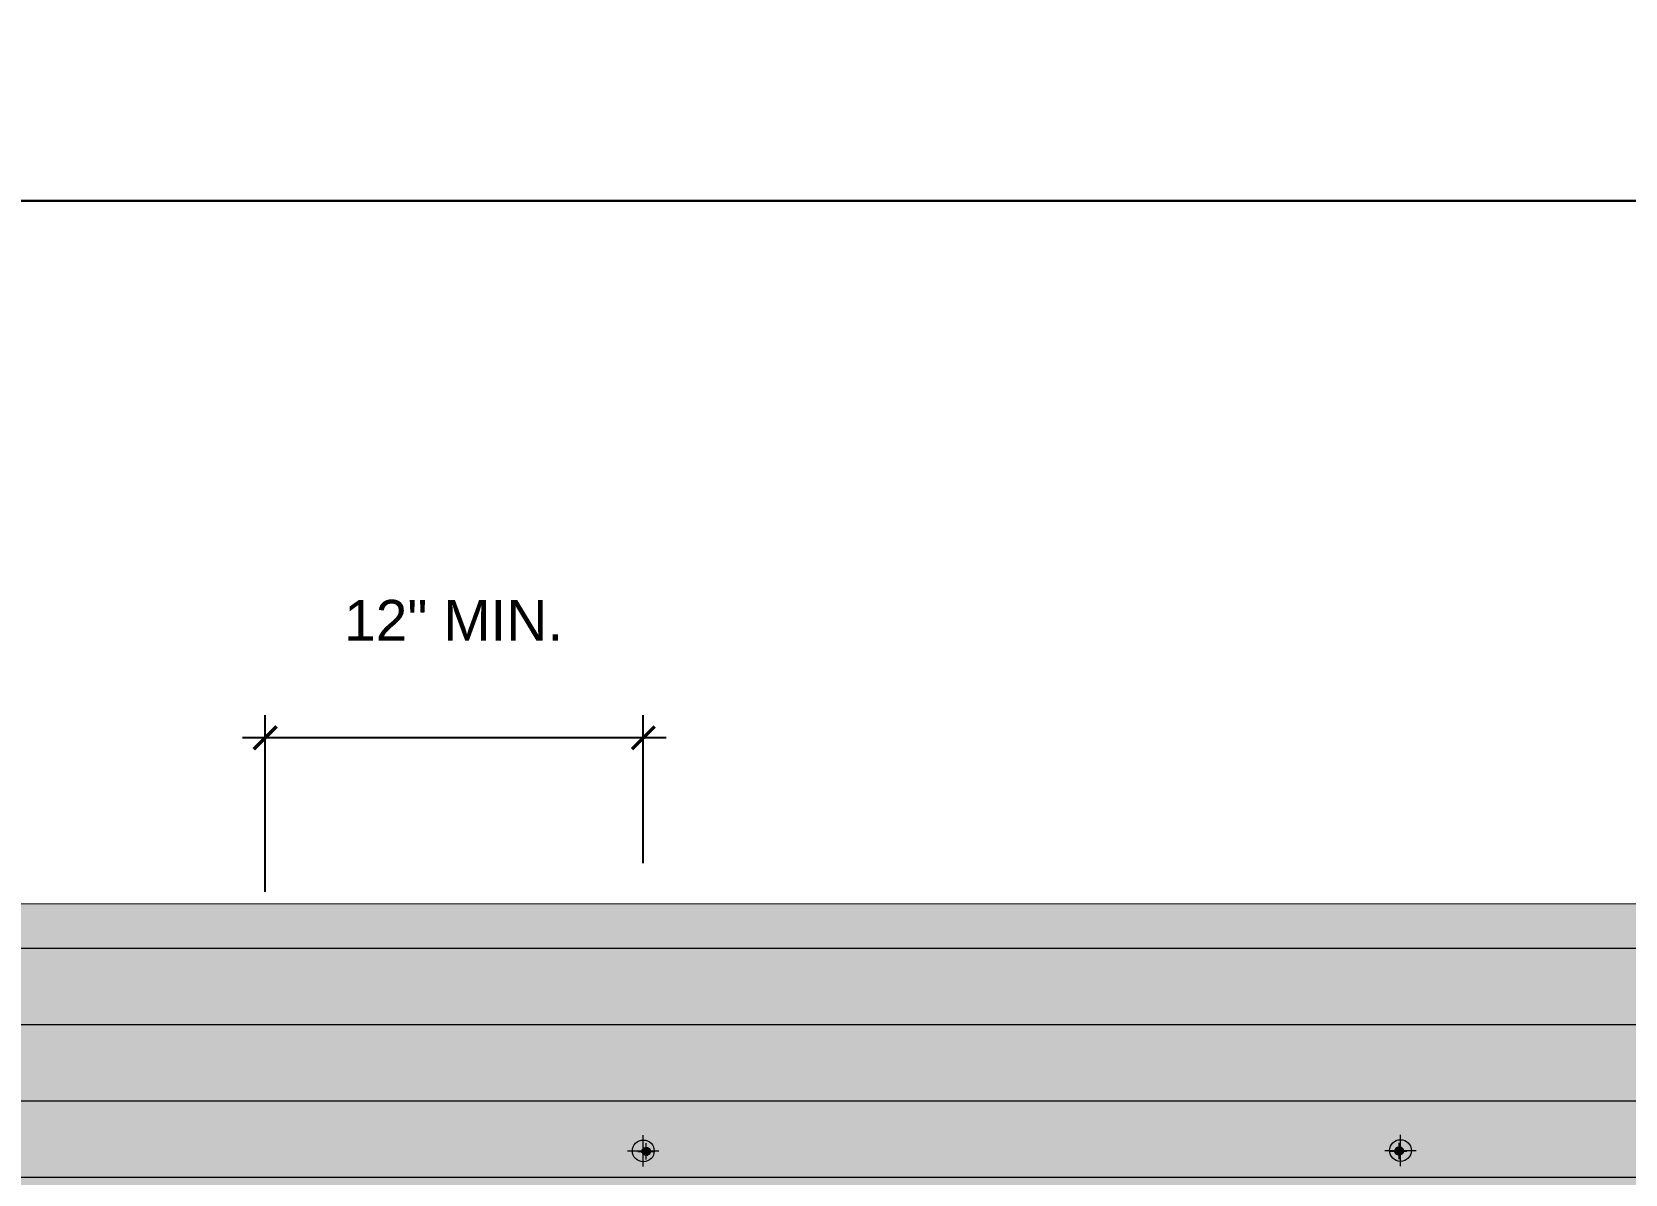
# Model space of a CAD drawing. Header units: inches. Extents: x 1159 to 9559, y -3650 to 1829.
# Drawn here: x 1395.77 to 1434.95, y 1362.28 to 1390.37 of the extents above; entities that cross this region are included whole.
import ezdxf

# ---------------------------------------------------------------- set-up
doc = ezdxf.new("R2010")
doc.units = ezdxf.units.IN
doc.header["$MEASUREMENT"] = 0
doc.header["$PDMODE"] = 3
doc.layers.get('Defpoints').update_dxf_attribs({"color": 190})
for name, color, linetype, lineweight in [('STN-DIM-2', 142, 'Continuous', 13), ('STN-FRP', 5, 'Continuous', 20), ('STN-GRAY-Sc-25', 254, 'Continuous', 20)]:
    doc.layers.add(name, color=color, linetype=linetype, lineweight=lineweight)
doc.layers.add('STN-VPORT', color=30, linetype='Continuous', plot=False)
doc.styles.add('DIMENSIONS', font='swiss.ttf')
doc.dimstyles.new('Scale 16', dxfattribs={"dimscale": 16, "dimtxt": 0.0625, "dimasz": 0.035, "dimexe": 0.035, "dimexo": 0.0625, "dimgap": 0.035, "dimtad": 1, "dimdec": 0, "dimzin": 3, "dimdsep": 46, "dimlunit": 4, "dimtxsty": 'DIMENSIONS', "dimblk": 'ARCHTICK', "dimcen": 0.035, "dimdle": 0.035, "dimadec": 0, "dimazin": 0, "dimtfac": 0.5, "dimtdec": 0, "dimtix": 1, "dimtofl": 0, "dimtmove": 2, "dimatfit": 3, "dimfxl": 1, "dimfrac": 1, "dimtolj": 1, "dimtzin": 0, "dimarcsym": 0})

# ---------------------------------------------------------------- blocks, each defined once
blk = doc.blocks.new('A$C5e5f53e9')
at = {"layer": 'STN-FRP'}
h = blk.add_hatch(color=2, dxfattribs=at)
h.dxf.hatch_style = 1
edge = h.paths.add_edge_path()
edge.add_arc((0, 0), 0.268, 0, 360)
at = {"layer": 'STN-FRP', "color": 7}
for p, q in [((-0.385, 0), (0.385, 0)), ((0, -0.385), (0, 0.385))]:
    blk.add_line(p, q, dxfattribs=at)
at = {"layer": 'STN-FRP', "color": 2}
blk.add_circle((0, 0), 0.268, dxfattribs=at)
blk = doc.blocks.new('_ArchTick')
at = {"color": 0, "linetype": 'ByBlock', "const_width": 0.15}
blk.add_lwpolyline([(-0.5, -0.5), (0.5, 0.5)], dxfattribs=at)
blk = doc.blocks.new('*D52')
at = {"layer": 'Defpoints', "color": 0, "transparency": 16777216}
for p in [(1401.509, 1373.013), (1410.807, 1368.931), (1401.509, 1368.223)]:
    blk.add_point(p, dxfattribs=at)
at = {"layer": 'STN-DIM-2', "color": 0, "lineweight": -2, "transparency": 16777216}
for p, q in [((1401.509, 1369.223), (1401.509, 1373.573)), ((1410.807, 1369.931), (1410.807, 1373.573)), ((1411.367, 1373.013), (1400.949, 1373.013))]:
    blk.add_line(p, q, dxfattribs=at)
at = {"layer": 'STN-DIM-2', "color": 0, "lineweight": -2, "transparency": 16777216, "xscale": 0.56, "yscale": 0.56, "zscale": 0.56, "rotation": 180}
blk.add_blockref('_ArchTick', (1401.509, 1373.013), dxfattribs=at)
at = {"layer": 'STN-DIM-2', "color": 0, "lineweight": -2, "transparency": 16777216, "xscale": 0.56, "yscale": 0.56, "zscale": 0.56}
blk.add_blockref('_ArchTick', (1410.807, 1373.013), dxfattribs=at)
at = {"layer": 'STN-DIM-2', "color": 0, "transparency": 16777216, "insert": (1406.143, 1375.904), "char_height": 1, "attachment_point": 5, "style": 'DIMENSIONS'}
blk.add_mtext('\\A1;{\\fArial|b0|i0|c0|p34;\\C0;12" MIN.}', dxfattribs=at)

msp = doc.modelspace()

# ---------------------------------------------------------------- hatches: boundary and pattern name
h = msp.add_hatch(color=0)
h.paths.add_polyline_path([(1410.774, 1362.871), (1410.774, 1362.818), (1410.792, 1362.888)])
h.paths.add_polyline_path([(1410.774, 1362.818), (1410.792, 1362.888), (1410.792, 1362.8)])
h.paths.add_polyline_path([(1410.792, 1362.888), (1410.792, 1362.8)])
h.paths.add_polyline_path([(1410.792, 1362.8), (1410.792, 1362.888)])
h = msp.add_hatch(color=0)
h.paths.add_polyline_path([(1410.774, 1362.853), (1410.774, 1362.836), (1410.774, 1362.871)])
h.paths.add_polyline_path([(1410.774, 1362.836), (1410.774, 1362.871), (1410.774, 1362.818)])
h.paths.add_polyline_path([(1410.774, 1362.871), (1410.774, 1362.818)])
h.paths.add_polyline_path([(1410.774, 1362.818), (1410.774, 1362.871)])
h = msp.add_hatch(color=0)
h.paths.add_polyline_path([(1410.792, 1362.888), (1410.792, 1362.8), (1410.792, 1362.906)])
h.paths.add_polyline_path([(1410.792, 1362.8), (1410.792, 1362.906), (1410.792, 1362.783)])
h.paths.add_polyline_path([(1410.792, 1362.906), (1410.792, 1362.783)])
h.paths.add_polyline_path([(1410.792, 1362.783), (1410.792, 1362.906)])
h = msp.add_hatch(color=0)
h.paths.add_polyline_path([(1410.792, 1362.906), (1410.792, 1362.783), (1410.81, 1362.906)])
h.paths.add_polyline_path([(1410.792, 1362.783), (1410.81, 1362.906), (1410.81, 1362.765)])
h = msp.add_hatch(color=0)
h.paths.add_polyline_path([(1410.81, 1362.923), (1410.81, 1362.765)])
h.paths.add_polyline_path([(1410.81, 1362.923), (1410.81, 1362.765), (1410.81, 1362.906)])
h = msp.add_hatch(color=0)
h.paths.add_polyline_path([(1410.81, 1362.923), (1410.81, 1362.765), (1410.827, 1362.923)])
h.paths.add_polyline_path([(1410.81, 1362.765), (1410.827, 1362.923), (1410.827, 1362.765)])
h.paths.add_polyline_path([(1410.827, 1362.923), (1410.827, 1362.765), (1410.827, 1362.748)])
h = msp.add_hatch(color=0)
h.paths.add_polyline_path([(1410.827, 1362.923), (1410.827, 1362.748), (1410.845, 1362.941)])
h.paths.add_polyline_path([(1410.827, 1362.748), (1410.845, 1362.941), (1410.845, 1362.748)])
h.paths.add_polyline_path([(1410.845, 1362.941), (1410.845, 1362.748)])
h.paths.add_polyline_path([(1410.845, 1362.748), (1410.845, 1362.941)])
h = msp.add_hatch(color=0)
h.paths.add_polyline_path([(1410.845, 1362.941), (1410.845, 1362.748), (1410.862, 1362.941)])
h.paths.add_polyline_path([(1410.845, 1362.748), (1410.862, 1362.941), (1410.862, 1362.748)])
h.paths.add_polyline_path([(1410.862, 1362.941), (1410.862, 1362.748)])
h.paths.add_polyline_path([(1410.862, 1362.748), (1410.862, 1362.941)])
h = msp.add_hatch(color=0)
h.paths.add_polyline_path([(1410.862, 1362.941), (1410.862, 1362.748), (1410.88, 1362.941)])
h.paths.add_polyline_path([(1410.862, 1362.748), (1410.88, 1362.941), (1410.88, 1362.748)])
h.paths.add_polyline_path([(1410.88, 1362.941), (1410.88, 1362.748)])
h.paths.add_polyline_path([(1410.88, 1362.748), (1410.88, 1362.941)])
h = msp.add_hatch(color=0)
h.paths.add_polyline_path([(1410.88, 1362.941), (1410.88, 1362.748), (1410.897, 1362.941)])
h.paths.add_polyline_path([(1410.88, 1362.748), (1410.897, 1362.941), (1410.897, 1362.748)])
h.paths.add_polyline_path([(1410.897, 1362.941), (1410.897, 1362.748)])
h.paths.add_polyline_path([(1410.897, 1362.748), (1410.897, 1362.941)])
h = msp.add_hatch(color=0)
h.paths.add_polyline_path([(1410.897, 1362.941), (1410.897, 1362.748), (1410.915, 1362.941)])
h.paths.add_polyline_path([(1410.897, 1362.748), (1410.915, 1362.941), (1410.915, 1362.748)])
h = msp.add_hatch(color=0)
h.paths.add_polyline_path([(1410.915, 1362.923), (1410.915, 1362.748)])
h.paths.add_polyline_path([(1410.915, 1362.923), (1410.915, 1362.748), (1410.915, 1362.941)])
h = msp.add_hatch(color=0)
h.paths.add_polyline_path([(1410.915, 1362.923), (1410.915, 1362.748), (1410.932, 1362.923)])
h.paths.add_polyline_path([(1410.915, 1362.748), (1410.932, 1362.923), (1410.932, 1362.765)])
h.paths.add_polyline_path([(1410.932, 1362.923), (1410.932, 1362.765)])
h.paths.add_polyline_path([(1410.932, 1362.765), (1410.932, 1362.923)])
h = msp.add_hatch(color=0)
h.paths.add_polyline_path([(1410.932, 1362.923), (1410.932, 1362.765), (1410.95, 1362.906)])
h.paths.add_polyline_path([(1410.932, 1362.765), (1410.95, 1362.906), (1410.95, 1362.765)])
h.paths.add_polyline_path([(1410.95, 1362.906), (1410.95, 1362.765), (1410.95, 1362.783)])
h = msp.add_hatch(color=0)
h.paths.add_polyline_path([(1410.95, 1362.906), (1410.95, 1362.783), (1410.968, 1362.888)])
h.paths.add_polyline_path([(1410.95, 1362.783), (1410.968, 1362.888), (1410.968, 1362.8)])
h.paths.add_polyline_path([(1410.968, 1362.888), (1410.968, 1362.8)])
h.paths.add_polyline_path([(1410.968, 1362.8), (1410.968, 1362.888)])
h = msp.add_hatch(color=0)
h.paths.add_polyline_path([(1410.968, 1362.888), (1410.968, 1362.8), (1410.968, 1362.871)])
h.paths.add_polyline_path([(1410.968, 1362.8), (1410.968, 1362.871), (1410.968, 1362.818)])
h.paths.add_polyline_path([(1410.968, 1362.871), (1410.968, 1362.818)])
h.paths.add_polyline_path([(1410.968, 1362.818), (1410.968, 1362.871)])
h = msp.add_hatch(color=0)
h.dxf.hatch_style = 2
h.paths.add_polyline_path([(1410.968, 1362.818), (1410.968, 1362.871), (1410.968, 1362.853)])
h = msp.add_hatch(color=0)
h.paths.add_polyline_path([(1410.968, 1362.853), (1410.968, 1362.836)])
h.paths.add_polyline_path([(1410.968, 1362.853), (1410.968, 1362.836), (1410.968, 1362.818)])
h = msp.add_hatch(color=0)
h.paths.add_polyline_path([(1429.289, 1362.88), (1429.289, 1362.827), (1429.306, 1362.897)])
h.paths.add_polyline_path([(1429.289, 1362.827), (1429.306, 1362.897), (1429.306, 1362.809)])
h.paths.add_polyline_path([(1429.306, 1362.897), (1429.306, 1362.809)])
h.paths.add_polyline_path([(1429.306, 1362.809), (1429.306, 1362.897)])
h = msp.add_hatch(color=0)
h.paths.add_polyline_path([(1429.289, 1362.862), (1429.289, 1362.845), (1429.289, 1362.88)])
h.paths.add_polyline_path([(1429.289, 1362.845), (1429.289, 1362.88), (1429.289, 1362.827)])
h.paths.add_polyline_path([(1429.289, 1362.88), (1429.289, 1362.827)])
h.paths.add_polyline_path([(1429.289, 1362.827), (1429.289, 1362.88)])
h = msp.add_hatch(color=0)
h.paths.add_polyline_path([(1429.306, 1362.897), (1429.306, 1362.809), (1429.306, 1362.915)])
h.paths.add_polyline_path([(1429.306, 1362.809), (1429.306, 1362.915), (1429.306, 1362.792)])
h.paths.add_polyline_path([(1429.306, 1362.915), (1429.306, 1362.792)])
h.paths.add_polyline_path([(1429.306, 1362.792), (1429.306, 1362.915)])
h = msp.add_hatch(color=0)
h.paths.add_polyline_path([(1429.306, 1362.915), (1429.306, 1362.792), (1429.324, 1362.915)])
h.paths.add_polyline_path([(1429.306, 1362.792), (1429.324, 1362.915), (1429.324, 1362.774)])
h = msp.add_hatch(color=0)
h.paths.add_polyline_path([(1429.324, 1362.932), (1429.324, 1362.774)])
h.paths.add_polyline_path([(1429.324, 1362.932), (1429.324, 1362.774), (1429.324, 1362.915)])
h = msp.add_hatch(color=0)
h.paths.add_polyline_path([(1429.324, 1362.932), (1429.324, 1362.774), (1429.341, 1362.932)])
h.paths.add_polyline_path([(1429.324, 1362.774), (1429.341, 1362.932), (1429.341, 1362.774)])
h.paths.add_polyline_path([(1429.341, 1362.932), (1429.341, 1362.774), (1429.341, 1362.757)])
h = msp.add_hatch(color=0)
h.paths.add_polyline_path([(1429.341, 1362.932), (1429.341, 1362.757), (1429.359, 1362.95)])
h.paths.add_polyline_path([(1429.341, 1362.757), (1429.359, 1362.95), (1429.359, 1362.757)])
h.paths.add_polyline_path([(1429.359, 1362.95), (1429.359, 1362.757)])
h.paths.add_polyline_path([(1429.359, 1362.757), (1429.359, 1362.95)])
h = msp.add_hatch(color=0)
h.paths.add_polyline_path([(1429.359, 1362.95), (1429.359, 1362.757), (1429.377, 1362.95)])
h.paths.add_polyline_path([(1429.359, 1362.757), (1429.377, 1362.95), (1429.377, 1362.757)])
h.paths.add_polyline_path([(1429.377, 1362.95), (1429.377, 1362.757)])
h.paths.add_polyline_path([(1429.377, 1362.757), (1429.377, 1362.95)])
h = msp.add_hatch(color=0)
h.paths.add_polyline_path([(1429.377, 1362.95), (1429.377, 1362.757), (1429.394, 1362.95)])
h.paths.add_polyline_path([(1429.377, 1362.757), (1429.394, 1362.95), (1429.394, 1362.757)])
h.paths.add_polyline_path([(1429.394, 1362.95), (1429.394, 1362.757)])
h.paths.add_polyline_path([(1429.394, 1362.757), (1429.394, 1362.95)])
h = msp.add_hatch(color=0)
h.paths.add_polyline_path([(1429.394, 1362.95), (1429.394, 1362.757), (1429.412, 1362.95)])
h.paths.add_polyline_path([(1429.394, 1362.757), (1429.412, 1362.95), (1429.412, 1362.757)])
h.paths.add_polyline_path([(1429.412, 1362.95), (1429.412, 1362.757)])
h.paths.add_polyline_path([(1429.412, 1362.757), (1429.412, 1362.95)])
h = msp.add_hatch(color=0)
h.paths.add_polyline_path([(1429.412, 1362.95), (1429.412, 1362.757), (1429.429, 1362.95)])
h.paths.add_polyline_path([(1429.412, 1362.757), (1429.429, 1362.95), (1429.429, 1362.757)])
h = msp.add_hatch(color=0)
h.paths.add_polyline_path([(1429.429, 1362.932), (1429.429, 1362.757)])
h.paths.add_polyline_path([(1429.429, 1362.932), (1429.429, 1362.757), (1429.429, 1362.95)])
h = msp.add_hatch(color=0)
h.paths.add_polyline_path([(1429.429, 1362.932), (1429.429, 1362.757), (1429.447, 1362.932)])
h.paths.add_polyline_path([(1429.429, 1362.757), (1429.447, 1362.932), (1429.447, 1362.774)])
h.paths.add_polyline_path([(1429.447, 1362.932), (1429.447, 1362.774)])
h.paths.add_polyline_path([(1429.447, 1362.774), (1429.447, 1362.932)])
h = msp.add_hatch(color=0)
h.paths.add_polyline_path([(1429.447, 1362.932), (1429.447, 1362.774), (1429.464, 1362.915)])
h.paths.add_polyline_path([(1429.447, 1362.774), (1429.464, 1362.915), (1429.464, 1362.774)])
h.paths.add_polyline_path([(1429.464, 1362.915), (1429.464, 1362.774), (1429.464, 1362.792)])
h = msp.add_hatch(color=0)
h.paths.add_polyline_path([(1429.464, 1362.915), (1429.464, 1362.792), (1429.482, 1362.897)])
h.paths.add_polyline_path([(1429.464, 1362.792), (1429.482, 1362.897), (1429.482, 1362.809)])
h.paths.add_polyline_path([(1429.482, 1362.897), (1429.482, 1362.809)])
h.paths.add_polyline_path([(1429.482, 1362.809), (1429.482, 1362.897)])
h = msp.add_hatch(color=0)
h.paths.add_polyline_path([(1429.482, 1362.897), (1429.482, 1362.809), (1429.482, 1362.88)])
h.paths.add_polyline_path([(1429.482, 1362.809), (1429.482, 1362.88), (1429.482, 1362.827)])
h.paths.add_polyline_path([(1429.482, 1362.88), (1429.482, 1362.827)])
h.paths.add_polyline_path([(1429.482, 1362.827), (1429.482, 1362.88)])
h = msp.add_hatch(color=0)
h.dxf.hatch_style = 2
h.paths.add_polyline_path([(1429.482, 1362.827), (1429.482, 1362.88), (1429.482, 1362.862)])
h = msp.add_hatch(color=0)
h.paths.add_polyline_path([(1429.482, 1362.862), (1429.482, 1362.845)])
h.paths.add_polyline_path([(1429.482, 1362.862), (1429.482, 1362.845), (1429.482, 1362.827)])
at = {"layer": 'STN-FRP'}
h = msp.add_hatch(dxfattribs=at)
h.set_pattern_fill('ANSI31', color=256, scale=15, angle=135)
h.set_pattern_definition([(180, (16414.657, 4142.8348), (-2e-16, -1.875), [])])
h.paths.add_polyline_path([(1361.722, 1368.935), (1361.722, 1358.404), (1360.406, 1357.754), (1363.039, 1356.438), (1361.722, 1355.771), (1361.722, 1345.239), (1467.657, 1345.231), (1467.657, 1355.771), (1468.973, 1356.438), (1466.34, 1357.754), (1467.657, 1358.404), (1467.657, 1368.927)])
at = {"layer": 'STN-GRAY-Sc-25'}
h = msp.add_hatch(color=256, dxfattribs=at)
h.dxf.hatch_style = 1
h.paths.add_polyline_path([(1467.657, 1358.404), (1467.657, 1368.927), (1361.722, 1368.935), (1361.722, 1358.404), (1360.406, 1357.737), (1363.039, 1356.42), (1361.722, 1355.771), (1361.722, 1345.239), (1467.657, 1345.231), (1467.657, 1355.771), (1468.973, 1356.42), (1466.34, 1357.737)])

# ---------------------------------------------------------------- linework, layer by layer
at = {"color": 0, "lineweight": 0}
for points in [[(1410.669, 1362.836), (1411.073, 1362.836)], [(1410.774, 1362.818), (1410.792, 1362.888), (1410.774, 1362.871)], [(1410.774, 1362.871), (1410.774, 1362.818)], [(1410.792, 1362.8), (1410.774, 1362.818)], [(1410.792, 1362.906), (1410.792, 1362.783)], [(1410.792, 1362.783), (1410.81, 1362.906), (1410.792, 1362.906)], [(1410.81, 1362.765), (1410.792, 1362.783)], [(1410.81, 1362.923), (1410.81, 1362.765)], [(1410.81, 1362.765), (1410.827, 1362.923), (1410.81, 1362.923)], [(1410.827, 1362.765), (1410.81, 1362.765)], [(1410.827, 1362.748), (1410.845, 1362.941), (1410.827, 1362.923)], [(1410.827, 1362.923), (1410.827, 1362.748)], [(1410.845, 1362.941), (1410.845, 1362.748), (1410.915, 1362.748)], [(1410.845, 1362.748), (1410.862, 1362.941), (1410.915, 1362.941)], [(1410.862, 1362.941), (1410.862, 1362.748)], [(1410.862, 1362.748), (1410.88, 1362.941)], [(1410.88, 1362.642), (1410.88, 1363.046)], [(1410.88, 1362.748), (1410.897, 1362.941)], [(1410.897, 1362.941), (1410.897, 1362.748)], [(1410.897, 1362.748), (1410.915, 1362.941)], [(1410.915, 1362.941), (1410.915, 1362.748)], [(1410.915, 1362.748), (1410.932, 1362.923), (1410.915, 1362.923)], [(1410.932, 1362.923), (1410.932, 1362.765), (1410.915, 1362.748)], [(1410.932, 1362.765), (1410.95, 1362.906), (1410.932, 1362.923)], [(1410.95, 1362.906), (1410.95, 1362.765), (1410.932, 1362.765)], [(1410.95, 1362.783), (1410.968, 1362.888), (1410.95, 1362.906)], [(1410.968, 1362.888), (1410.968, 1362.8), (1410.95, 1362.783)], [(1429.183, 1362.845), (1429.587, 1362.845)], [(1429.289, 1362.827), (1429.306, 1362.897), (1429.289, 1362.88)], [(1429.289, 1362.88), (1429.289, 1362.827)], [(1429.306, 1362.809), (1429.289, 1362.827)], [(1429.306, 1362.915), (1429.306, 1362.792)], [(1429.306, 1362.792), (1429.324, 1362.915), (1429.306, 1362.915)], [(1429.324, 1362.774), (1429.306, 1362.792)], [(1429.324, 1362.932), (1429.324, 1362.774)], [(1429.324, 1362.774), (1429.341, 1362.932), (1429.324, 1362.932)], [(1429.341, 1362.774), (1429.324, 1362.774)], [(1429.341, 1362.757), (1429.359, 1362.95), (1429.341, 1362.932)], [(1429.341, 1362.932), (1429.341, 1362.757)], [(1429.359, 1362.95), (1429.359, 1362.757), (1429.429, 1362.757)], [(1429.359, 1362.757), (1429.377, 1362.95), (1429.429, 1362.95)], [(1429.377, 1362.95), (1429.377, 1362.757)], [(1429.377, 1362.757), (1429.394, 1362.95)], [(1429.394, 1362.652), (1429.394, 1363.055)], [(1429.394, 1362.757), (1429.412, 1362.95)], [(1429.412, 1362.95), (1429.412, 1362.757)], [(1429.412, 1362.757), (1429.429, 1362.95)], [(1429.429, 1362.95), (1429.429, 1362.757)], [(1429.429, 1362.757), (1429.447, 1362.932), (1429.429, 1362.932)], [(1429.447, 1362.932), (1429.447, 1362.774), (1429.429, 1362.757)], [(1429.447, 1362.774), (1429.464, 1362.915), (1429.447, 1362.932)], [(1429.464, 1362.915), (1429.464, 1362.774), (1429.447, 1362.774)], [(1429.464, 1362.792), (1429.482, 1362.897), (1429.464, 1362.915)], [(1429.482, 1362.897), (1429.482, 1362.809), (1429.464, 1362.792)]]:
    msp.add_lwpolyline(points, dxfattribs=at)
for centre in [(1410.889, 1362.844), (1429.403, 1362.853)]:
    msp.add_circle(centre, 0.0965, dxfattribs=at)
at = {"layer": 'STN-FRP'}
msp.add_lwpolyline([(1361.722, 1368.935), (1467.657, 1368.927)], dxfattribs=at)
at = {"layer": 'STN-VPORT'}
for points in [[(1209.254, 1647.896), (1592.757, 1647.896), (1592.757, 1386.218), (1209.254, 1386.218)], [(1209.254, 1386.218), (1592.757, 1386.218), (1592.757, 1124.54), (1209.254, 1124.54)]]:
    msp.add_lwpolyline(points, close=True, dxfattribs=at)

# ---------------------------------------------------------------- block references
for p in [(1410.807, 1362.853), (1429.427, 1362.862)]:
    msp.add_blockref('A$C5e5f53e9', p)

# ---------------------------------------------------------------- dimensions: what is measured, and where the dimension line sits
at = {"layer": 'STN-DIM-2'}
dim = msp.add_linear_dim(base=(1401.509, 1373.013), p1=(1410.807, 1368.931), p2=(1401.509, 1368.223), text='{\\fArial|b0|i0|c0|p34;\\C0;12" MIN.}', dimstyle='Scale 16', override={"dimgap": 0.03}, dxfattribs=at)
dim.commit()
dim.dimension.update_dxf_attribs({"geometry": '*D52', "text_midpoint": (1406.143, 1375.904), "dimtype": 160})

doc.saveas('drawing.dxf')
